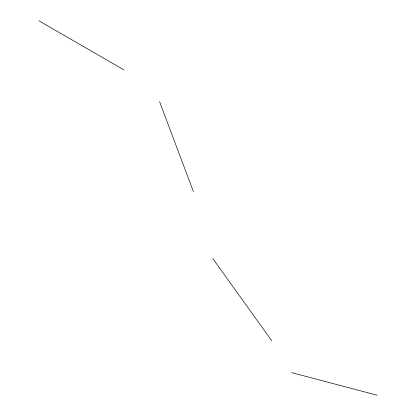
<?xml version="1.0" encoding="UTF-8"?>
<svg xmlns="http://www.w3.org/2000/svg" width="416" height="416" viewBox="0 0 416 416"><rect width="100%" height="100%" fill="white"/><g stroke="black" fill="none" stroke-linecap="round" stroke-linejoin="round"><path stroke-width="0.62" d="M291.715 372.658L377.078 395.2M38.922 20.8L123.994 69.914M212.784 258.56L271.742 340.761M159.567 101.665L193.445 191.656"/></g></svg>
